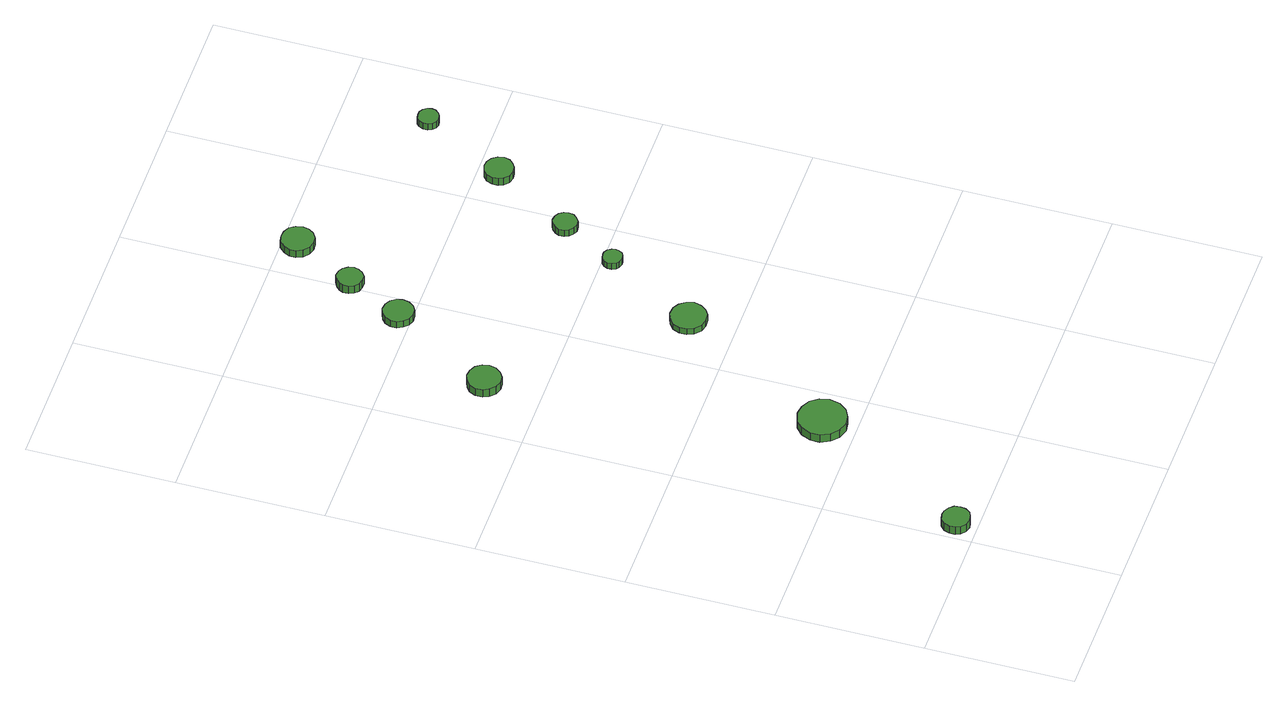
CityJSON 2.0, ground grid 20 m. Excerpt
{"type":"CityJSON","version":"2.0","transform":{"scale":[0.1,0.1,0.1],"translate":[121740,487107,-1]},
"CityObjects":{
"tree1":{"type":"SolitaryVegetationObject","attributes":{"function":"something"},"geometry":[{"type":"MultiSurface","lod":"1","boundaries":[[[0,1,2,3,4,5,6,7,8,9,10,11,12,13,14]],[[15,16,17,18,19,20,21,22,23,24,25,26,27,28,29]],[[0,29,28,1]],[[1,28,27,2]],[[2,27,26,3]],[[3,26,25,4]],[[4,25,24,5]],[[5,24,23,6]],[[6,23,22,7]],[[7,22,21,8]],[[8,21,20,9]],[[9,20,19,10]],[[10,19,18,11]],[[11,18,17,12]],[[12,17,16,13]],[[13,16,15,14]],[[14,15,29,0]]]}]},
"tree2":{"type":"SolitaryVegetationObject","attributes":{"function":"something"},"geometry":[{"type":"MultiSurface","lod":"1","boundaries":[[[30,31,32,33,34,35,36,37,38,39,40,41,42,43,44]],[[45,46,47,48,49,50,51,52,53,54,55,56,57,58,59]],[[30,59,58,31]],[[31,58,57,32]],[[32,57,56,33]],[[33,56,55,34]],[[34,55,54,35]],[[35,54,53,36]],[[36,53,52,37]],[[37,52,51,38]],[[38,51,50,39]],[[39,50,49,40]],[[40,49,48,41]],[[41,48,47,42]],[[42,47,46,43]],[[43,46,45,44]],[[44,45,59,30]]]}]},
"tree3":{"type":"SolitaryVegetationObject","attributes":{"function":"something"},"geometry":[{"type":"MultiSurface","lod":"1","boundaries":[[[60,61,62,63,64,65,66,67,68,69,70,71,72,73,74]],[[75,76,77,78,79,80,81,82,83,84,85,86,87,88,89]],[[60,89,88,61]],[[61,88,87,62]],[[62,87,86,63]],[[63,86,85,64]],[[64,85,84,65]],[[65,84,83,66]],[[66,83,82,67]],[[67,82,81,68]],[[68,81,80,69]],[[69,80,79,70]],[[70,79,78,71]],[[71,78,77,72]],[[72,77,76,73]],[[73,76,75,74]],[[74,75,89,60]]]}]},
"tree4":{"type":"SolitaryVegetationObject","attributes":{"function":"something"},"geometry":[{"type":"MultiSurface","lod":"1","boundaries":[[[90,91,92,93,94,95,96,97,98,99,100,101,102,103,104]],[[105,106,107,108,109,110,111,112,113,114,115,116,117,118,119]],[[90,119,118,91]],[[91,118,117,92]],[[92,117,116,93]],[[93,116,115,94]],[[94,115,114,95]],[[95,114,113,96]],[[96,113,112,97]],[[97,112,111,98]],[[98,111,110,99]],[[99,110,109,100]],[[100,109,108,101]],[[101,108,107,102]],[[102,107,106,103]],[[103,106,105,104]],[[104,105,119,90]]]}]},
"tree5":{"type":"SolitaryVegetationObject","attributes":{"function":"something"},"geometry":[{"type":"MultiSurface","lod":"1","boundaries":[[[120,121,122,123,124,125,126,127,128,129,130,131,132,133,134]],[[135,136,137,138,139,140,141,142,143,144,145,146,147,148,149]],[[120,149,148,121]],[[121,148,147,122]],[[122,147,146,123]],[[123,146,145,124]],[[124,145,144,125]],[[125,144,143,126]],[[126,143,142,127]],[[127,142,141,128]],[[128,141,140,129]],[[129,140,139,130]],[[130,139,138,131]],[[131,138,137,132]],[[132,137,136,133]],[[133,136,135,134]],[[134,135,149,120]]]}]},
"tree6":{"type":"SolitaryVegetationObject","attributes":{"function":"something"},"geometry":[{"type":"MultiSurface","lod":"1","boundaries":[[[150,151,152,153,154,155,156,157,158,159,160,161,162,163,164]],[[165,166,167,168,169,170,171,172,173,174,175,176,177,178,179]],[[150,179,178,151]],[[151,178,177,152]],[[152,177,176,153]],[[153,176,175,154]],[[154,175,174,155]],[[155,174,173,156]],[[156,173,172,157]],[[157,172,171,158]],[[158,171,170,159]],[[159,170,169,160]],[[160,169,168,161]],[[161,168,167,162]],[[162,167,166,163]],[[163,166,165,164]],[[164,165,179,150]]]}]},
"tree7":{"type":"SolitaryVegetationObject","attributes":{"function":"something"},"geometry":[{"type":"MultiSurface","lod":"1","boundaries":[[[180,181,182,183,184,185,186,187,188,189,190,191,192,193,194]],[[195,196,197,198,199,200,201,202,203,204,205,206,207,208,209]],[[180,209,208,181]],[[181,208,207,182]],[[182,207,206,183]],[[183,206,205,184]],[[184,205,204,185]],[[185,204,203,186]],[[186,203,202,187]],[[187,202,201,188]],[[188,201,200,189]],[[189,200,199,190]],[[190,199,198,191]],[[191,198,197,192]],[[192,197,196,193]],[[193,196,195,194]],[[194,195,209,180]]]}]},
"tree8":{"type":"SolitaryVegetationObject","attributes":{"function":"something"},"geometry":[{"type":"MultiSurface","lod":"1","boundaries":[[[210,211,212,213,214,215,216,217,218,219,220,221,222,223,224]],[[225,226,227,228,229,230,231,232,233,234,235,236,237,238,239]],[[210,239,238,211]],[[211,238,237,212]],[[212,237,236,213]],[[213,236,235,214]],[[214,235,234,215]],[[215,234,233,216]],[[216,233,232,217]],[[217,232,231,218]],[[218,231,230,219]],[[219,230,229,220]],[[220,229,228,221]],[[221,228,227,222]],[[222,227,226,223]],[[223,226,225,224]],[[224,225,239,210]]]}]},
"tree9":{"type":"SolitaryVegetationObject","attributes":{"function":"something"},"geometry":[{"type":"MultiSurface","lod":"1","boundaries":[[[240,241,242,243,244,245,246,247,248,249,250,251,252,253,254]],[[255,256,257,258,259,260,261,262,263,264,265,266,267,268,269]],[[240,269,268,241]],[[241,268,267,242]],[[242,267,266,243]],[[243,266,265,244]],[[244,265,264,245]],[[245,264,263,246]],[[246,263,262,247]],[[247,262,261,248]],[[248,261,260,249]],[[249,260,259,250]],[[250,259,258,251]],[[251,258,257,252]],[[252,257,256,253]],[[253,256,255,254]],[[254,255,269,240]]]}]},
"tree10":{"type":"SolitaryVegetationObject","attributes":{"function":"something"},"geometry":[{"type":"MultiSurface","lod":"1","boundaries":[[[270,271,272,273,274,275,276,277,278,279,280,281,282,283,284]],[[285,286,287,288,289,290,291,292,293,294,295,296,297,298,299]],[[270,299,298,271]],[[271,298,297,272]],[[272,297,296,273]],[[273,296,295,274]],[[274,295,294,275]],[[275,294,293,276]],[[276,293,292,277]],[[277,292,291,278]],[[278,291,290,279]],[[279,290,289,280]],[[280,289,288,281]],[[281,288,287,282]],[[282,287,286,283]],[[283,286,285,284]],[[284,285,299,270]]]}]},
"tree11":{"type":"SolitaryVegetationObject","attributes":{"function":"something"},"geometry":[{"type":"MultiSurface","lod":"1","boundaries":[[[300,301,302,303,304,305,306,307,308,309,310,311,312,313,314]],[[315,316,317,318,319,320,321,322,323,324,325,326,327,328,329]],[[300,329,328,301]],[[301,328,327,302]],[[302,327,326,303]],[[303,326,325,304]],[[304,325,324,305]],[[305,324,323,306]],[[306,323,322,307]],[[307,322,321,308]],[[308,321,320,309]],[[309,320,319,310]],[[310,319,318,311]],[[311,318,317,312]],[[312,317,316,313]],[[313,316,315,314]],[[314,315,329,300]]]}]}
},
"vertices":[
[39,27,24],[38,35,24],[33,41,24],[26,45,24],[19,46,24],[11,44,24],[5,38,24],[2,31,24],[2,23,24],[5,16,24],[11,11,24],[19,9,24],[26,10,24],[33,13,24],[38,20,24],[38,20,11],[33,13,11],[26,10,11],[19,9,11],[11,11,11],[5,16,11],[2,23,11],[2,31,11],[5,38,11],[11,44,11],[19,46,11],[26,45,11],[33,41,11],[38,35,11],[39,27,11],
[174,244,24],[171,257,24],[163,268,24],[151,274,24],[138,276,24],[125,272,24],[115,263,24],[109,250,24],[109,237,24],[115,224,24],[125,215,24],[138,211,24],[151,213,24],[163,219,24],[171,230,24],[171,230,11],[163,219,11],[151,213,11],[138,211,11],[125,215,11],[115,224,11],[109,237,11],[109,250,11],[115,263,11],[125,272,11],[138,276,11],[151,274,11],[163,268,11],[171,257,11],[174,244,11],
[109,678,18],[107,687,18],[101,695,18],[93,699,18],[84,700,18],[75,697,18],[68,691,18],[64,683,18],[64,673,18],[68,665,18],[75,658,18],[84,655,18],[93,656,18],[101,661,18],[107,669,18],[107,669,5],[101,661,5],[93,656,5],[84,655,5],[75,658,5],[68,665,5],[64,673,5],[64,683,5],[68,691,5],[75,697,5],[84,700,5],[93,699,5],[101,695,5],[107,687,5],[109,678,5],
[297,463,16],[294,473,16],[288,481,16],[280,486,16],[269,487,16],[260,484,16],[252,477,16],[248,468,16],[248,458,16],[252,449,16],[260,442,16],[269,439,16],[280,440,16],[288,445,16],[294,453,16],[294,453,6],[288,445,6],[280,440,6],[269,439,6],[260,442,6],[252,449,6],[248,458,6],[248,468,6],[252,477,6],[260,484,6],[269,487,6],[280,486,6],[288,481,6],[294,473,6],[297,463,6],
[191,819,16],[189,827,16],[184,834,16],[177,838,16],[168,839,16],[160,836,16],[154,831,16],[150,823,16],[150,814,16],[154,807,16],[160,801,16],[168,798,16],[177,799,16],[184,803,16],[189,810,16],[189,810,5],[184,803,5],[177,799,5],[168,798,5],[160,801,5],[154,807,5],[150,814,5],[150,823,5],[154,831,5],[160,836,5],[168,839,5],[177,838,5],[184,834,5],[189,827,5],[191,819,5],
[226,895,18],[224,902,18],[220,908,18],[214,912,18],[206,913,18],[199,910,18],[194,905,18],[191,899,18],[191,891,18],[194,885,18],[199,880,18],[206,878,18],[214,878,18],[220,882,18],[224,888,18],[224,888,5],[220,882,5],[214,878,5],[206,878,5],[199,880,5],[194,885,5],[191,891,5],[191,899,5],[194,905,5],[199,910,5],[206,913,5],[214,912,5],[220,908,5],[224,902,5],[226,895,5],
[358,587,16],[357,592,16],[354,597,16],[349,600,16],[344,600,16],[338,599,16],[334,595,16],[332,590,16],[332,584,16],[334,579,16],[338,576,16],[344,574,16],[349,575,16],[354,577,16],[357,582,16],[357,582,6],[354,577,6],[349,575,6],[344,574,6],[338,576,6],[334,579,6],[332,584,6],[332,590,6],[334,595,6],[338,599,6],[344,600,6],[349,600,6],[354,597,6],[357,592,6],[358,587,6],
[277,979,17],[275,988,17],[270,996,17],[262,1000,17],[253,1001,17],[244,999,17],[237,992,17],[233,984,17],[233,975,17],[237,966,17],[244,960,17],[253,957,17],[262,958,17],[270,963,17],[275,970,17],[275,970,5],[270,963,5],[262,958,5],[253,957,5],[244,960,5],[237,966,5],[233,975,5],[233,984,5],[237,992,5],[244,999,5],[253,1001,5],[262,1000,5],[270,996,5],[275,988,5],[277,979,5],
[403,664,16],[402,670,16],[398,676,16],[392,679,16],[385,680,16],[379,678,16],[374,673,16],[371,667,16],[371,660,16],[374,654,16],[379,650,16],[385,647,16],[392,648,16],[398,652,16],[402,657,16],[402,657,5],[398,652,5],[392,648,5],[385,647,5],[379,650,5],[374,654,5],[371,660,5],[371,667,5],[374,673,5],[379,678,5],[385,680,5],[392,679,5],[398,676,5],[402,670,5],[403,664,5],
[473,772,17],[471,780,17],[466,787,17],[459,791,17],[451,792,17],[443,789,17],[437,784,17],[434,776,17],[434,768,17],[437,761,17],[443,755,17],[451,753,17],[459,754,17],[466,758,17],[471,764,17],[471,764,5],[466,758,5],[459,754,5],[451,753,5],[443,755,5],[437,761,5],[434,768,5],[434,776,5],[437,784,5],[443,789,5],[451,792,5],[459,791,5],[466,787,5],[471,780,5],[473,772,5],
[530,886,16],[529,892,16],[525,897,16],[520,900,16],[514,900,16],[509,899,16],[505,895,16],[502,889,16],[502,883,16],[505,878,16],[509,874,16],[514,872,16],[520,873,16],[525,876,16],[529,881,16],[529,881,5],[525,876,5],[520,873,5],[514,872,5],[509,874,5],[505,878,5],[502,883,5],[502,889,5],[505,895,5],[509,899,5],[514,900,5],[520,900,5],[525,897,5],[529,892,5],[530,886,5]
]}
